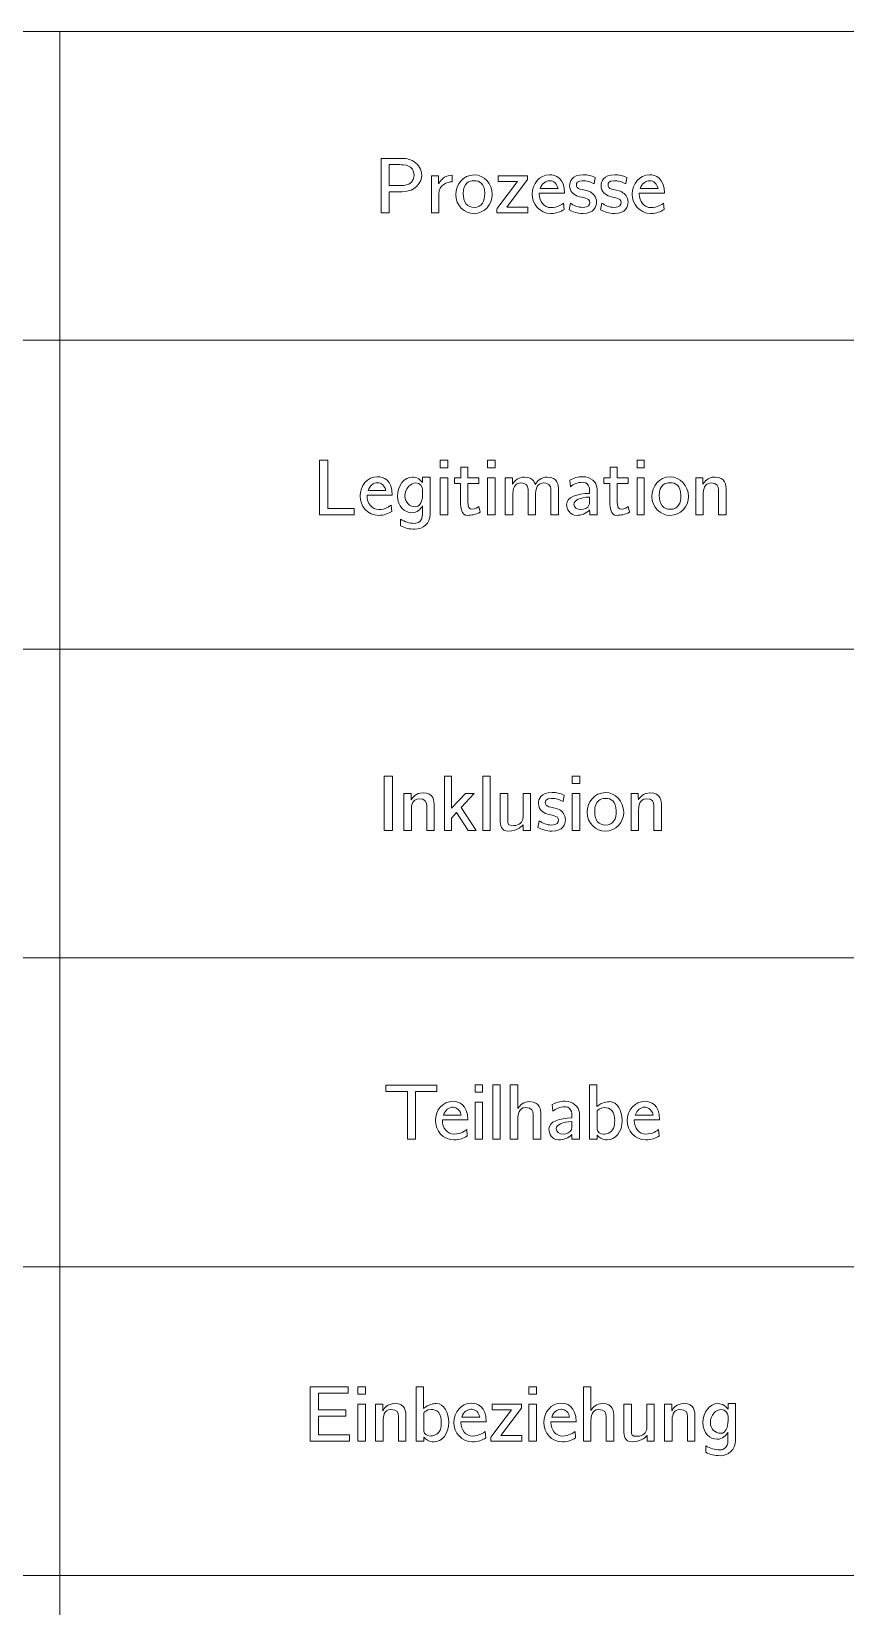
# Model space of a CAD drawing. Header units: inches. Extents: x 0 to 450, y -250 to 0.
# Drawn here: x 222.7 to 288.6, y -127.5 to 0 of the extents above; entities that cross this region are included whole.
import ezdxf

# ---------------------------------------------------------------- set-up
doc = ezdxf.new("R2010")
doc.units = ezdxf.units.IN
doc.header["$MEASUREMENT"] = 0
doc.layers.add('Ebene 1', color=7, linetype='Continuous')
doc.layers.add('Raster', color=7, linetype='Continuous')

msp = doc.modelspace()

# ---------------------------------------------------------------- linework, layer by layer
at = {"layer": 'Ebene 1', "color": 250, "lineweight": 18}
for points in [[(246.04, -34.71), (246.71, -34.71), (246.71, -38.61), (248.85, -38.61), (248.85, -39.12), (246.04, -39.12), (246.04, -34.71)], [(255.82, -34.71), (256.42, -34.71), (256.42, -35.31), (255.82, -35.31), (255.82, -34.71)], [(259.65, -34.71), (260.25, -34.71), (260.25, -35.31), (259.65, -35.31), (259.65, -34.71)], [(271.75, -34.71), (272.34, -34.71), (272.34, -35.31), (271.75, -35.31), (271.75, -34.71)], [(255.82, -36.13), (256.42, -36.13), (256.42, -39.12), (255.82, -39.12), (255.82, -36.13)], [(259.65, -36.13), (260.25, -36.13), (260.25, -39.12), (259.65, -39.12), (259.65, -36.13)], [(271.75, -36.13), (272.34, -36.13), (272.34, -39.12), (271.75, -39.12), (271.75, -36.13)], [(251.27, -60.27), (251.94, -60.27), (251.94, -64.68), (251.27, -64.68), (251.27, -60.27)], [(256.17, -60.27), (256.73, -60.27), (256.73, -62.88), (257.85, -61.68), (258.57, -61.68), (257.52, -62.83), (258.72, -64.68), (258.07, -64.68), (257.13, -63.23), (256.72, -63.67), (256.72, -64.68), (256.17, -64.68), (256.17, -60.27)], [(259.25, -60.27), (259.85, -60.27), (259.85, -64.68), (259.25, -64.68), (259.25, -60.27)], [(266.51, -60.27), (267.11, -60.27), (267.11, -60.87), (266.51, -60.87), (266.51, -60.27)], [(266.51, -61.68), (267.11, -61.68), (267.11, -64.68), (266.51, -64.68), (266.51, -61.68)], [(251.42, -85.3), (255.54, -85.3), (255.54, -85.8), (253.82, -85.8), (253.82, -89.68), (253.15, -89.68), (253.15, -85.8), (251.42, -85.8), (251.42, -85.3)], [(258.64, -85.27), (259.24, -85.27), (259.24, -85.87), (258.64, -85.87), (258.64, -85.27)], [(260.07, -85.27), (260.67, -85.27), (260.67, -89.68), (260.07, -89.68), (260.07, -85.27)], [(258.64, -86.68), (259.24, -86.68), (259.24, -89.68), (258.64, -89.68), (258.64, -86.68)], [(245.28, -109.73), (248.36, -109.73), (248.36, -110.23), (245.95, -110.23), (245.95, -111.58), (248.18, -111.58), (248.18, -112.09), (245.95, -112.09), (245.95, -113.59), (248.46, -113.59), (248.46, -114.12), (245.28, -114.12), (245.28, -109.73)], [(249.15, -109.71), (249.75, -109.71), (249.75, -110.31), (249.15, -110.31), (249.15, -109.71)], [(263, -109.71), (263.6, -109.71), (263.6, -110.31), (263, -110.31), (263, -109.71)], [(249.15, -111.13), (249.75, -111.13), (249.75, -114.12), (249.15, -114.12), (249.15, -111.13)], [(263, -111.13), (263.6, -111.13), (263.6, -114.12), (263, -114.12), (263, -111.13)]]:
    msp.add_lwpolyline(points, dxfattribs=at)
for points, knots in [([(253.67, -10.53), (253.32, -10.31), (252.99, -10.27), (252.63, -10.27), (252.63, -10.27), (251.03, -10.27), (251.03, -10.27), (251.03, -10.27), (251.03, -14.68), (251.03, -14.68), (251.03, -14.68), (251.69, -14.68), (251.69, -14.68), (251.69, -14.68), (251.69, -12.97), (251.69, -12.97), (251.69, -12.97), (252.7, -12.97), (252.7, -12.97), (253.87, -12.97), (254.32, -12.15), (254.32, -11.62), (254.32, -11.19), (254.06, -10.78), (253.67, -10.53)], [0, 0, 0, 0, 1, 1, 1, 2, 2, 2, 3, 3, 3, 4, 4, 4, 5, 5, 5, 6, 6, 6, 7, 7, 7, 8, 8, 8, 8]), ([(253.27, -12.35), (253.02, -12.47), (252.74, -12.48), (252.47, -12.48), (252.47, -12.48), (251.67, -12.48), (251.67, -12.48), (251.67, -12.48), (251.67, -11.01), (251.67, -11.01), (251.67, -11.01), (251.68, -10.78), (251.68, -10.78), (251.68, -10.78), (252.52, -10.78), (252.52, -10.78), (252.87, -10.78), (253.69, -10.79), (253.69, -11.63), (253.69, -11.8), (253.64, -12.17), (253.27, -12.35)], [0, 0, 0, 0, 1, 1, 1, 2, 2, 2, 3, 3, 3, 4, 4, 4, 5, 5, 5, 6, 6, 6, 7, 7, 7, 7]), ([(255.1, -11.68), (255.1, -11.68), (255.67, -11.68), (255.67, -11.68), (255.67, -11.68), (255.67, -12.33), (255.67, -12.33), (255.79, -12.12), (256.11, -11.65), (256.79, -11.63), (256.79, -11.63), (256.79, -12.17), (256.79, -12.17), (256.4, -12.18), (255.7, -12.37), (255.7, -13.18), (255.7, -13.18), (255.7, -14.68), (255.7, -14.68), (255.7, -14.68), (255.1, -14.68), (255.1, -14.68), (255.1, -14.68), (255.1, -11.68), (255.1, -11.68)], [0, 0, 0, 0, 1, 1, 1, 2, 2, 2, 3, 3, 3, 4, 4, 4, 5, 5, 5, 6, 6, 6, 7, 7, 7, 8, 8, 8, 8]), ([(258.55, -11.61), (257.65, -11.61), (257.07, -12.41), (257.07, -13.19), (257.07, -14.1), (257.78, -14.73), (258.55, -14.73), (259.4, -14.73), (260.03, -14.02), (260.03, -13.2), (260.03, -12.31), (259.36, -11.61), (258.55, -11.61)], [0, 0, 0, 0, 1, 1, 1, 2, 2, 2, 3, 3, 3, 4, 4, 4, 4]), ([(259.42, -13.12), (259.42, -13.72), (259.24, -14.24), (258.55, -14.24), (258.31, -14.24), (258.07, -14.15), (257.92, -13.97), (257.71, -13.74), (257.68, -13.39), (257.68, -13.13), (257.68, -12.24), (258.18, -12.08), (258.55, -12.08), (259, -12.08), (259.41, -12.31), (259.42, -13.09), (259.42, -13.09), (259.42, -13.12), (259.42, -13.12)], [0, 0, 0, 0, 1, 1, 1, 2, 2, 2, 3, 3, 3, 4, 4, 4, 5, 5, 5, 6, 6, 6, 6]), ([(260.4, -14.44), (260.4, -14.34), (260.43, -14.33), (260.56, -14.14), (260.56, -14.14), (262.07, -12.15), (262.07, -12.15), (262.07, -12.15), (260.5, -12.15), (260.5, -12.15), (260.5, -12.15), (260.5, -11.68), (260.5, -11.68), (260.5, -11.68), (262.88, -11.68), (262.88, -11.68), (262.88, -11.68), (262.88, -11.99), (262.88, -11.99), (262.88, -11.99), (261.22, -14.21), (261.22, -14.21), (261.22, -14.21), (262.91, -14.21), (262.91, -14.21), (262.91, -14.21), (262.91, -14.68), (262.91, -14.68), (262.91, -14.68), (260.4, -14.68), (260.4, -14.68), (260.4, -14.68), (260.4, -14.44), (260.4, -14.44)], [0, 0, 0, 0, 1, 1, 1, 2, 2, 2, 3, 3, 3, 4, 4, 4, 5, 5, 5, 6, 6, 6, 7, 7, 7, 8, 8, 8, 9, 9, 9, 10, 10, 10, 11, 11, 11, 11]), ([(264.77, -14.26), (264.23, -14.26), (263.83, -13.76), (263.83, -13.16), (263.83, -13.16), (263.83, -13.09), (263.83, -13.09), (263.83, -13.09), (265.88, -13.09), (265.88, -13.09), (265.88, -11.86), (265.15, -11.6), (264.67, -11.6), (263.85, -11.6), (263.26, -12.34), (263.26, -13.16), (263.26, -13.98), (263.86, -14.73), (264.77, -14.73), (265.21, -14.73), (265.55, -14.59), (265.84, -14.41), (265.84, -14.41), (265.8, -13.89), (265.8, -13.89), (265.66, -14), (265.3, -14.26), (264.77, -14.26)], [0, 0, 0, 0, 1, 1, 1, 2, 2, 2, 3, 3, 3, 4, 4, 4, 5, 5, 5, 6, 6, 6, 7, 7, 7, 8, 8, 8, 9, 9, 9, 9]), ([(264.67, -12.08), (264.81, -12.08), (265.21, -12.12), (265.36, -12.72), (265.36, -12.72), (263.91, -12.72), (263.91, -12.72), (264.04, -12.31), (264.36, -12.08), (264.67, -12.08)], [0, 0, 0, 0, 1, 1, 1, 2, 2, 2, 3, 3, 3, 3]), ([(266.35, -13.89), (266.62, -14.07), (266.92, -14.24), (267.38, -14.24), (267.82, -14.24), (267.92, -14.01), (267.92, -13.85), (267.92, -13.43), (267.29, -13.46), (266.96, -13.34), (266.66, -13.24), (266.29, -12.97), (266.29, -12.5), (266.29, -12.15), (266.46, -11.6), (267.39, -11.6), (267.77, -11.6), (268.01, -11.66), (268.37, -11.82), (268.37, -11.82), (268.28, -12.34), (268.28, -12.34), (267.95, -12.16), (267.71, -12.08), (267.32, -12.08), (266.93, -12.08), (266.84, -12.29), (266.84, -12.43), (266.84, -12.56), (266.94, -12.69), (267.12, -12.76), (267.33, -12.83), (267.67, -12.83), (267.97, -12.99), (268.21, -13.13), (268.47, -13.39), (268.47, -13.8), (268.47, -14.17), (268.28, -14.73), (267.38, -14.73), (266.91, -14.73), (266.54, -14.59), (266.25, -14.43), (266.25, -14.43), (266.35, -13.89), (266.35, -13.89)], [0, 0, 0, 0, 1, 1, 1, 2, 2, 2, 3, 3, 3, 4, 4, 4, 5, 5, 5, 6, 6, 6, 7, 7, 7, 8, 8, 8, 9, 9, 9, 10, 10, 10, 11, 11, 11, 12, 12, 12, 13, 13, 13, 14, 14, 14, 15, 15, 15, 15]), ([(268.9, -13.89), (269.17, -14.07), (269.47, -14.24), (269.93, -14.24), (270.37, -14.24), (270.47, -14.01), (270.47, -13.85), (270.47, -13.43), (269.84, -13.46), (269.52, -13.34), (269.21, -13.24), (268.84, -12.97), (268.84, -12.5), (268.84, -12.15), (269.01, -11.6), (269.94, -11.6), (270.32, -11.6), (270.56, -11.66), (270.93, -11.82), (270.93, -11.82), (270.83, -12.34), (270.83, -12.34), (270.51, -12.16), (270.26, -12.08), (269.87, -12.08), (269.48, -12.08), (269.4, -12.29), (269.4, -12.43), (269.4, -12.56), (269.5, -12.69), (269.68, -12.76), (269.88, -12.83), (270.22, -12.83), (270.52, -12.99), (270.76, -13.13), (271.02, -13.39), (271.02, -13.8), (271.02, -14.17), (270.83, -14.73), (269.94, -14.73), (269.47, -14.73), (269.09, -14.59), (268.8, -14.43), (268.8, -14.43), (268.9, -13.89), (268.9, -13.89)], [0, 0, 0, 0, 1, 1, 1, 2, 2, 2, 3, 3, 3, 4, 4, 4, 5, 5, 5, 6, 6, 6, 7, 7, 7, 8, 8, 8, 9, 9, 9, 10, 10, 10, 11, 11, 11, 12, 12, 12, 13, 13, 13, 14, 14, 14, 15, 15, 15, 15]), ([(272.87, -14.26), (272.33, -14.26), (271.93, -13.76), (271.93, -13.16), (271.93, -13.16), (271.93, -13.09), (271.93, -13.09), (271.93, -13.09), (273.97, -13.09), (273.97, -13.09), (273.97, -11.86), (273.25, -11.6), (272.77, -11.6), (271.95, -11.6), (271.36, -12.34), (271.36, -13.16), (271.36, -13.98), (271.96, -14.73), (272.87, -14.73), (273.3, -14.73), (273.65, -14.59), (273.94, -14.41), (273.94, -14.41), (273.89, -13.89), (273.89, -13.89), (273.75, -14), (273.4, -14.26), (272.87, -14.26)], [0, 0, 0, 0, 1, 1, 1, 2, 2, 2, 3, 3, 3, 4, 4, 4, 5, 5, 5, 6, 6, 6, 7, 7, 7, 8, 8, 8, 9, 9, 9, 9]), ([(272.76, -12.08), (272.9, -12.08), (273.3, -12.12), (273.45, -12.72), (273.45, -12.72), (272.01, -12.72), (272.01, -12.72), (272.14, -12.31), (272.46, -12.08), (272.76, -12.08)], [0, 0, 0, 0, 1, 1, 1, 2, 2, 2, 3, 3, 3, 3]), ([(256.96, -36.13), (256.96, -36.13), (257.48, -36.13), (257.48, -36.13), (257.48, -36.13), (257.48, -35.27), (257.48, -35.27), (257.48, -35.27), (258.05, -35.27), (258.05, -35.27), (258.05, -35.27), (258.05, -36.13), (258.05, -36.13), (258.05, -36.13), (258.94, -36.13), (258.94, -36.13), (258.94, -36.13), (258.94, -36.6), (258.94, -36.6), (258.94, -36.6), (258.05, -36.6), (258.05, -36.6), (258.05, -36.6), (258.05, -38.06), (258.05, -38.06), (258.05, -38.52), (258.18, -38.68), (258.38, -38.68), (258.68, -38.68), (258.87, -38.49), (258.93, -38.46), (258.93, -38.46), (259.05, -38.91), (259.05, -38.91), (258.69, -39.11), (258.33, -39.17), (258.02, -39.17), (257.52, -39.17), (257.46, -38.54), (257.46, -38.13), (257.46, -38.13), (257.46, -36.6), (257.46, -36.6), (257.46, -36.6), (256.96, -36.6), (256.96, -36.6), (256.96, -36.6), (256.96, -36.13), (256.96, -36.13)], [0, 0, 0, 0, 1, 1, 1, 2, 2, 2, 3, 3, 3, 4, 4, 4, 5, 5, 5, 6, 6, 6, 7, 7, 7, 8, 8, 8, 9, 9, 9, 10, 10, 10, 11, 11, 11, 12, 12, 12, 13, 13, 13, 14, 14, 14, 15, 15, 15, 16, 16, 16, 16]), ([(269.05, -36.13), (269.05, -36.13), (269.57, -36.13), (269.57, -36.13), (269.57, -36.13), (269.57, -35.27), (269.57, -35.27), (269.57, -35.27), (270.14, -35.27), (270.14, -35.27), (270.14, -35.27), (270.14, -36.13), (270.14, -36.13), (270.14, -36.13), (271.03, -36.13), (271.03, -36.13), (271.03, -36.13), (271.03, -36.6), (271.03, -36.6), (271.03, -36.6), (270.14, -36.6), (270.14, -36.6), (270.14, -36.6), (270.14, -38.06), (270.14, -38.06), (270.14, -38.52), (270.27, -38.68), (270.47, -38.68), (270.77, -38.68), (270.96, -38.49), (271.02, -38.46), (271.02, -38.46), (271.14, -38.91), (271.14, -38.91), (270.78, -39.11), (270.42, -39.17), (270.11, -39.17), (269.61, -39.17), (269.55, -38.54), (269.55, -38.13), (269.55, -38.13), (269.55, -36.6), (269.55, -36.6), (269.55, -36.6), (269.05, -36.6), (269.05, -36.6), (269.05, -36.6), (269.05, -36.13), (269.05, -36.13)], [0, 0, 0, 0, 1, 1, 1, 2, 2, 2, 3, 3, 3, 4, 4, 4, 5, 5, 5, 6, 6, 6, 7, 7, 7, 8, 8, 8, 9, 9, 9, 10, 10, 10, 11, 11, 11, 12, 12, 12, 13, 13, 13, 14, 14, 14, 15, 15, 15, 16, 16, 16, 16]), ([(250.83, -38.7), (250.29, -38.7), (249.89, -38.2), (249.89, -37.6), (249.89, -37.6), (249.89, -37.54), (249.89, -37.54), (249.89, -37.54), (251.93, -37.54), (251.93, -37.54), (251.93, -36.3), (251.21, -36.04), (250.73, -36.04), (249.91, -36.04), (249.32, -36.79), (249.32, -37.6), (249.32, -38.42), (249.92, -39.17), (250.83, -39.17), (251.26, -39.17), (251.61, -39.03), (251.9, -38.85), (251.9, -38.85), (251.85, -38.34), (251.85, -38.34), (251.71, -38.44), (251.36, -38.7), (250.83, -38.7)], [0, 0, 0, 0, 1, 1, 1, 2, 2, 2, 3, 3, 3, 4, 4, 4, 5, 5, 5, 6, 6, 6, 7, 7, 7, 8, 8, 8, 9, 9, 9, 9]), ([(250.72, -36.53), (250.86, -36.53), (251.26, -36.56), (251.41, -37.16), (251.41, -37.16), (249.97, -37.16), (249.97, -37.16), (250.1, -36.75), (250.42, -36.53), (250.72, -36.53)], [0, 0, 0, 0, 1, 1, 1, 2, 2, 2, 3, 3, 3, 3]), ([(254.39, -36.07), (254.39, -36.07), (254.39, -36.52), (254.39, -36.52), (254.23, -36.32), (253.97, -36.07), (253.57, -36.07), (252.92, -36.07), (252.35, -36.75), (252.35, -37.61), (252.35, -38.44), (252.93, -38.96), (253.5, -38.96), (253.95, -38.96), (254.23, -38.65), (254.37, -38.4), (254.37, -38.4), (254.38, -38.61), (254.38, -38.61), (254.38, -38.61), (254.38, -39.06), (254.38, -39.06), (254.38, -39.67), (254, -39.82), (253.75, -39.82), (253.26, -39.82), (252.96, -39.69), (252.59, -39.49), (252.59, -39.49), (252.59, -40.01), (252.59, -40.01), (252.97, -40.2), (253.28, -40.29), (253.76, -40.29), (254.42, -40.29), (254.99, -39.83), (254.99, -39.07), (254.99, -39.07), (254.99, -36.07), (254.99, -36.07), (254.99, -36.07), (254.39, -36.07), (254.39, -36.07)], [0, 0, 0, 0, 1, 1, 1, 2, 2, 2, 3, 3, 3, 4, 4, 4, 5, 5, 5, 6, 6, 6, 7, 7, 7, 8, 8, 8, 9, 9, 9, 10, 10, 10, 11, 11, 11, 12, 12, 12, 13, 13, 13, 14, 14, 14, 14]), ([(254.39, -37.54), (254.39, -37.54), (254.38, -37.54), (254.38, -37.54), (254.37, -37.95), (254.24, -38.48), (253.78, -38.48), (253.36, -38.48), (252.96, -38.13), (252.96, -37.61), (252.96, -36.98), (253.42, -36.55), (253.85, -36.55), (254.19, -36.55), (254.39, -36.86), (254.39, -37.08), (254.39, -37.08), (254.39, -37.54), (254.39, -37.54)], [0, 0, 0, 0, 1, 1, 1, 2, 2, 2, 3, 3, 3, 4, 4, 4, 5, 5, 5, 6, 6, 6, 6]), ([(261.08, -36.13), (261.08, -36.13), (261.66, -36.13), (261.66, -36.13), (261.66, -36.13), (261.66, -36.43), (261.66, -36.43), (261.66, -36.43), (261.67, -36.65), (261.67, -36.65), (261.84, -36.35), (262.15, -36.07), (262.63, -36.07), (263.45, -36.07), (263.48, -36.67), (263.5, -36.67), (263.67, -36.37), (263.98, -36.07), (264.48, -36.07), (265.36, -36.07), (265.39, -36.72), (265.39, -37.12), (265.39, -37.12), (265.39, -39.12), (265.39, -39.12), (265.39, -39.12), (264.78, -39.12), (264.78, -39.12), (264.78, -39.12), (264.78, -37.15), (264.78, -37.15), (264.77, -36.93), (264.77, -36.55), (264.15, -36.55), (263.91, -36.55), (263.54, -36.72), (263.54, -37.41), (263.54, -37.41), (263.54, -39.12), (263.54, -39.12), (263.54, -39.12), (262.93, -39.12), (262.93, -39.12), (262.93, -39.12), (262.93, -37.15), (262.93, -37.15), (262.92, -36.93), (262.93, -36.55), (262.3, -36.55), (262.06, -36.55), (261.69, -36.72), (261.69, -37.41), (261.69, -37.41), (261.69, -39.12), (261.69, -39.12), (261.69, -39.12), (261.08, -39.12), (261.08, -39.12), (261.08, -39.12), (261.08, -36.13), (261.08, -36.13)], [0, 0, 0, 0, 1, 1, 1, 2, 2, 2, 3, 3, 3, 4, 4, 4, 5, 5, 5, 6, 6, 6, 7, 7, 7, 8, 8, 8, 9, 9, 9, 10, 10, 10, 11, 11, 11, 12, 12, 12, 13, 13, 13, 14, 14, 14, 15, 15, 15, 16, 16, 16, 17, 17, 17, 18, 18, 18, 19, 19, 19, 20, 20, 20, 20]), ([(268.51, -36.99), (268.47, -36.46), (267.99, -36.04), (267.37, -36.04), (266.93, -36.04), (266.63, -36.14), (266.31, -36.32), (266.31, -36.32), (266.35, -36.85), (266.35, -36.85), (266.63, -36.65), (266.89, -36.49), (267.36, -36.49), (267.45, -36.49), (267.69, -36.5), (267.83, -36.79), (267.9, -36.92), (267.9, -37.01), (267.9, -37.17), (267.9, -37.17), (267.9, -37.39), (267.9, -37.39), (266.89, -37.42), (266.05, -37.68), (266.05, -38.28), (266.05, -38.65), (266.3, -39.17), (266.84, -39.17), (267.22, -39.17), (267.66, -39.03), (267.91, -38.72), (267.91, -38.72), (267.92, -38.89), (267.92, -38.89), (267.92, -38.89), (267.92, -39.12), (267.92, -39.12), (267.92, -39.12), (268.51, -39.12), (268.51, -39.12), (268.51, -39.12), (268.51, -37.2), (268.51, -37.2), (268.51, -37.2), (268.51, -36.99), (268.51, -36.99)], [0, 0, 0, 0, 1, 1, 1, 2, 2, 2, 3, 3, 3, 4, 4, 4, 5, 5, 5, 6, 6, 6, 7, 7, 7, 8, 8, 8, 9, 9, 9, 10, 10, 10, 11, 11, 11, 12, 12, 12, 13, 13, 13, 14, 14, 14, 15, 15, 15, 15]), ([(274.43, -36.05), (273.52, -36.05), (272.95, -36.85), (272.95, -37.63), (272.95, -38.54), (273.66, -39.17), (274.43, -39.17), (275.27, -39.17), (275.91, -38.46), (275.91, -37.64), (275.91, -36.75), (275.23, -36.05), (274.43, -36.05)], [0, 0, 0, 0, 1, 1, 1, 2, 2, 2, 3, 3, 3, 4, 4, 4, 4]), ([(275.3, -37.56), (275.3, -38.16), (275.11, -38.68), (274.43, -38.68), (274.18, -38.68), (273.95, -38.6), (273.79, -38.41), (273.58, -38.18), (273.55, -37.83), (273.55, -37.57), (273.55, -36.68), (274.05, -36.53), (274.43, -36.53), (274.88, -36.53), (275.29, -36.75), (275.3, -37.53), (275.3, -37.53), (275.3, -37.56), (275.3, -37.56)], [0, 0, 0, 0, 1, 1, 1, 2, 2, 2, 3, 3, 3, 4, 4, 4, 5, 5, 5, 6, 6, 6, 6]), ([(276.5, -36.13), (276.5, -36.13), (277.09, -36.13), (277.09, -36.13), (277.09, -36.13), (277.09, -36.43), (277.09, -36.43), (277.09, -36.43), (277.09, -36.65), (277.09, -36.65), (277.19, -36.47), (277.47, -36.07), (278.05, -36.07), (278.94, -36.07), (278.96, -36.75), (278.96, -37.12), (278.96, -37.12), (278.96, -39.12), (278.96, -39.12), (278.96, -39.12), (278.35, -39.12), (278.35, -39.12), (278.35, -39.12), (278.35, -37.11), (278.35, -37.11), (278.35, -36.82), (278.25, -36.55), (277.73, -36.55), (277.16, -36.55), (277.11, -37.19), (277.11, -37.41), (277.11, -37.41), (277.11, -39.12), (277.11, -39.12), (277.11, -39.12), (276.5, -39.12), (276.5, -39.12), (276.5, -39.12), (276.5, -36.13), (276.5, -36.13)], [0, 0, 0, 0, 1, 1, 1, 2, 2, 2, 3, 3, 3, 4, 4, 4, 5, 5, 5, 6, 6, 6, 7, 7, 7, 8, 8, 8, 9, 9, 9, 10, 10, 10, 11, 11, 11, 12, 12, 12, 13, 13, 13, 13]), ([(267.9, -38.09), (267.9, -38.18), (267.9, -38.27), (267.86, -38.35), (267.76, -38.57), (267.47, -38.7), (267.2, -38.7), (266.89, -38.7), (266.64, -38.52), (266.64, -38.27), (266.64, -37.92), (267.14, -37.72), (267.9, -37.69), (267.9, -37.69), (267.9, -38.09), (267.9, -38.09)], [0, 0, 0, 0, 1, 1, 1, 2, 2, 2, 3, 3, 3, 4, 4, 4, 5, 5, 5, 5]), ([(252.87, -61.68), (252.87, -61.68), (253.45, -61.68), (253.45, -61.68), (253.45, -61.68), (253.45, -61.99), (253.45, -61.99), (253.45, -61.99), (253.46, -62.2), (253.46, -62.2), (253.55, -62.03), (253.84, -61.63), (254.42, -61.63), (255.31, -61.63), (255.32, -62.31), (255.32, -62.68), (255.32, -62.68), (255.32, -64.68), (255.32, -64.68), (255.32, -64.68), (254.72, -64.68), (254.72, -64.68), (254.72, -64.68), (254.72, -62.67), (254.72, -62.67), (254.72, -62.38), (254.62, -62.11), (254.1, -62.11), (253.53, -62.11), (253.48, -62.74), (253.48, -62.97), (253.48, -62.97), (253.48, -64.68), (253.48, -64.68), (253.48, -64.68), (252.87, -64.68), (252.87, -64.68), (252.87, -64.68), (252.87, -61.68), (252.87, -61.68)], [0, 0, 0, 0, 1, 1, 1, 2, 2, 2, 3, 3, 3, 4, 4, 4, 5, 5, 5, 6, 6, 6, 7, 7, 7, 8, 8, 8, 9, 9, 9, 10, 10, 10, 11, 11, 11, 12, 12, 12, 13, 13, 13, 13]), ([(260.67, -61.68), (260.67, -61.68), (261.28, -61.68), (261.28, -61.68), (261.28, -61.68), (261.28, -63.81), (261.28, -63.81), (261.29, -64.19), (261.26, -64.28), (261.76, -64.28), (262.25, -64.28), (262.48, -63.97), (262.51, -63.69), (262.52, -63.63), (262.52, -63.56), (262.52, -63.49), (262.52, -63.49), (262.52, -61.68), (262.52, -61.68), (262.52, -61.68), (263.13, -61.68), (263.13, -61.68), (263.13, -61.68), (263.13, -64.68), (263.13, -64.68), (263.13, -64.68), (262.53, -64.68), (262.53, -64.68), (262.53, -64.68), (262.53, -64.21), (262.53, -64.21), (262.49, -64.26), (262.12, -64.73), (261.34, -64.73), (260.7, -64.73), (260.67, -64.22), (260.67, -63.85), (260.67, -63.85), (260.67, -61.68), (260.67, -61.68)], [0, 0, 0, 0, 1, 1, 1, 2, 2, 2, 3, 3, 3, 4, 4, 4, 5, 5, 5, 6, 6, 6, 7, 7, 7, 8, 8, 8, 9, 9, 9, 10, 10, 10, 11, 11, 11, 12, 12, 12, 13, 13, 13, 13]), ([(263.83, -63.89), (264.1, -64.07), (264.4, -64.24), (264.86, -64.24), (265.29, -64.24), (265.4, -64.01), (265.4, -63.85), (265.4, -63.43), (264.77, -63.46), (264.44, -63.34), (264.14, -63.24), (263.77, -62.97), (263.77, -62.5), (263.77, -62.15), (263.94, -61.6), (264.87, -61.6), (265.25, -61.6), (265.48, -61.66), (265.85, -61.82), (265.85, -61.82), (265.76, -62.34), (265.76, -62.34), (265.43, -62.16), (265.19, -62.08), (264.8, -62.08), (264.4, -62.08), (264.32, -62.29), (264.32, -62.43), (264.32, -62.56), (264.42, -62.69), (264.6, -62.76), (264.81, -62.83), (265.15, -62.83), (265.45, -62.99), (265.69, -63.13), (265.95, -63.39), (265.95, -63.8), (265.95, -64.17), (265.76, -64.73), (264.86, -64.73), (264.39, -64.73), (264.02, -64.59), (263.73, -64.43), (263.73, -64.43), (263.83, -63.89), (263.83, -63.89)], [0, 0, 0, 0, 1, 1, 1, 2, 2, 2, 3, 3, 3, 4, 4, 4, 5, 5, 5, 6, 6, 6, 7, 7, 7, 8, 8, 8, 9, 9, 9, 10, 10, 10, 11, 11, 11, 12, 12, 12, 13, 13, 13, 14, 14, 14, 15, 15, 15, 15]), ([(269.19, -61.61), (268.29, -61.61), (267.71, -62.41), (267.71, -63.19), (267.71, -64.1), (268.42, -64.73), (269.19, -64.73), (270.04, -64.73), (270.67, -64.02), (270.67, -63.2), (270.67, -62.31), (270, -61.61), (269.19, -61.61)], [0, 0, 0, 0, 1, 1, 1, 2, 2, 2, 3, 3, 3, 4, 4, 4, 4]), ([(270.06, -63.12), (270.06, -63.72), (269.88, -64.24), (269.19, -64.24), (268.95, -64.24), (268.72, -64.15), (268.56, -63.97), (268.35, -63.74), (268.32, -63.39), (268.32, -63.13), (268.32, -62.24), (268.82, -62.08), (269.19, -62.08), (269.64, -62.08), (270.06, -62.31), (270.06, -63.09), (270.06, -63.09), (270.06, -63.12), (270.06, -63.12)], [0, 0, 0, 0, 1, 1, 1, 2, 2, 2, 3, 3, 3, 4, 4, 4, 5, 5, 5, 6, 6, 6, 6]), ([(271.27, -61.68), (271.27, -61.68), (271.85, -61.68), (271.85, -61.68), (271.85, -61.68), (271.85, -61.99), (271.85, -61.99), (271.85, -61.99), (271.86, -62.2), (271.86, -62.2), (271.95, -62.03), (272.24, -61.63), (272.82, -61.63), (273.71, -61.63), (273.73, -62.31), (273.73, -62.68), (273.73, -62.68), (273.73, -64.68), (273.73, -64.68), (273.73, -64.68), (273.12, -64.68), (273.12, -64.68), (273.12, -64.68), (273.12, -62.67), (273.12, -62.67), (273.12, -62.38), (273.02, -62.11), (272.5, -62.11), (271.93, -62.11), (271.88, -62.74), (271.88, -62.97), (271.88, -62.97), (271.88, -64.68), (271.88, -64.68), (271.88, -64.68), (271.27, -64.68), (271.27, -64.68), (271.27, -64.68), (271.27, -61.68), (271.27, -61.68)], [0, 0, 0, 0, 1, 1, 1, 2, 2, 2, 3, 3, 3, 4, 4, 4, 5, 5, 5, 6, 6, 6, 7, 7, 7, 8, 8, 8, 9, 9, 9, 10, 10, 10, 11, 11, 11, 12, 12, 12, 13, 13, 13, 13]), ([(261.49, -85.27), (261.49, -85.27), (262.09, -85.27), (262.09, -85.27), (262.09, -85.27), (262.09, -86.92), (262.09, -86.92), (262.09, -86.92), (262.1, -87.19), (262.1, -87.19), (262.26, -86.91), (262.57, -86.63), (263.04, -86.63), (263.93, -86.63), (263.95, -87.3), (263.95, -87.68), (263.95, -87.68), (263.95, -89.68), (263.95, -89.68), (263.95, -89.68), (263.34, -89.68), (263.34, -89.68), (263.34, -89.68), (263.34, -87.67), (263.34, -87.67), (263.34, -87.38), (263.25, -87.11), (262.73, -87.11), (262.15, -87.11), (262.1, -87.74), (262.1, -87.97), (262.1, -87.97), (262.1, -89.68), (262.1, -89.68), (262.1, -89.68), (261.49, -89.68), (261.49, -89.68), (261.49, -89.68), (261.49, -85.27), (261.49, -85.27)], [0, 0, 0, 0, 1, 1, 1, 2, 2, 2, 3, 3, 3, 4, 4, 4, 5, 5, 5, 6, 6, 6, 7, 7, 7, 8, 8, 8, 9, 9, 9, 10, 10, 10, 11, 11, 11, 12, 12, 12, 13, 13, 13, 13]), ([(269.55, -86.63), (269.32, -86.63), (268.9, -86.68), (268.5, -87.03), (268.5, -87.03), (268.5, -85.27), (268.5, -85.27), (268.5, -85.27), (267.91, -85.27), (267.91, -85.27), (267.91, -85.27), (267.91, -89.68), (267.91, -89.68), (267.91, -89.68), (268.52, -89.68), (268.52, -89.68), (268.52, -89.68), (268.52, -89.35), (268.52, -89.35), (268.67, -89.5), (268.92, -89.73), (269.34, -89.73), (269.99, -89.73), (270.55, -89.08), (270.55, -88.16), (270.55, -87.38), (270.15, -86.63), (269.55, -86.63)], [0, 0, 0, 0, 1, 1, 1, 2, 2, 2, 3, 3, 3, 4, 4, 4, 5, 5, 5, 6, 6, 6, 7, 7, 7, 8, 8, 8, 9, 9, 9, 9]), ([(256.93, -89.26), (256.39, -89.26), (255.99, -88.76), (255.99, -88.16), (255.99, -88.16), (255.99, -88.09), (255.99, -88.09), (255.99, -88.09), (258.04, -88.09), (258.04, -88.09), (258.04, -86.86), (257.32, -86.6), (256.83, -86.6), (256.01, -86.6), (255.42, -87.34), (255.42, -88.16), (255.42, -88.98), (256.03, -89.73), (256.93, -89.73), (257.37, -89.73), (257.72, -89.59), (258, -89.41), (258, -89.41), (257.96, -88.89), (257.96, -88.89), (257.82, -89), (257.46, -89.26), (256.93, -89.26)], [0, 0, 0, 0, 1, 1, 1, 2, 2, 2, 3, 3, 3, 4, 4, 4, 5, 5, 5, 6, 6, 6, 7, 7, 7, 8, 8, 8, 9, 9, 9, 9]), ([(267.08, -87.55), (267.04, -87.02), (266.55, -86.6), (265.94, -86.6), (265.5, -86.6), (265.2, -86.7), (264.88, -86.87), (264.88, -86.87), (264.92, -87.41), (264.92, -87.41), (265.2, -87.2), (265.46, -87.05), (265.93, -87.05), (266.01, -87.05), (266.26, -87.06), (266.4, -87.34), (266.47, -87.48), (266.47, -87.57), (266.47, -87.73), (266.47, -87.73), (266.47, -87.95), (266.47, -87.95), (265.46, -87.98), (264.62, -88.24), (264.62, -88.84), (264.62, -89.21), (264.86, -89.73), (265.4, -89.73), (265.79, -89.73), (266.22, -89.59), (266.48, -89.28), (266.48, -89.28), (266.48, -89.45), (266.48, -89.45), (266.48, -89.45), (266.48, -89.68), (266.48, -89.68), (266.48, -89.68), (267.08, -89.68), (267.08, -89.68), (267.08, -89.68), (267.08, -87.76), (267.08, -87.76), (267.08, -87.76), (267.08, -87.55), (267.08, -87.55)], [0, 0, 0, 0, 1, 1, 1, 2, 2, 2, 3, 3, 3, 4, 4, 4, 5, 5, 5, 6, 6, 6, 7, 7, 7, 8, 8, 8, 9, 9, 9, 10, 10, 10, 11, 11, 11, 12, 12, 12, 13, 13, 13, 14, 14, 14, 15, 15, 15, 15]), ([(272.47, -89.26), (271.93, -89.26), (271.53, -88.76), (271.53, -88.16), (271.53, -88.16), (271.53, -88.09), (271.53, -88.09), (271.53, -88.09), (273.58, -88.09), (273.58, -88.09), (273.58, -86.86), (272.85, -86.6), (272.37, -86.6), (271.55, -86.6), (270.96, -87.34), (270.96, -88.16), (270.96, -88.98), (271.56, -89.73), (272.47, -89.73), (272.9, -89.73), (273.25, -89.59), (273.54, -89.41), (273.54, -89.41), (273.5, -88.89), (273.5, -88.89), (273.36, -89), (273, -89.26), (272.47, -89.26)], [0, 0, 0, 0, 1, 1, 1, 2, 2, 2, 3, 3, 3, 4, 4, 4, 5, 5, 5, 6, 6, 6, 7, 7, 7, 8, 8, 8, 9, 9, 9, 9]), ([(256.83, -87.08), (256.97, -87.08), (257.37, -87.12), (257.52, -87.72), (257.52, -87.72), (256.07, -87.72), (256.07, -87.72), (256.2, -87.31), (256.52, -87.08), (256.83, -87.08)], [0, 0, 0, 0, 1, 1, 1, 2, 2, 2, 3, 3, 3, 3]), ([(269.84, -88.78), (269.67, -89.19), (269.24, -89.26), (269.04, -89.26), (268.8, -89.26), (268.52, -89.09), (268.52, -88.86), (268.52, -88.86), (268.52, -87.38), (268.52, -87.38), (268.54, -87.36), (268.72, -87.11), (269.11, -87.11), (269.32, -87.11), (269.55, -87.17), (269.7, -87.34), (269.91, -87.56), (269.94, -87.87), (269.94, -88.16), (269.94, -88.37), (269.93, -88.58), (269.84, -88.78)], [0, 0, 0, 0, 1, 1, 1, 2, 2, 2, 3, 3, 3, 4, 4, 4, 5, 5, 5, 6, 6, 6, 7, 7, 7, 7]), ([(272.36, -87.08), (272.5, -87.08), (272.9, -87.12), (273.06, -87.72), (273.06, -87.72), (271.61, -87.72), (271.61, -87.72), (271.74, -87.31), (272.06, -87.08), (272.36, -87.08)], [0, 0, 0, 0, 1, 1, 1, 2, 2, 2, 3, 3, 3, 3]), ([(266.47, -88.65), (266.47, -88.74), (266.47, -88.82), (266.43, -88.91), (266.33, -89.13), (266.04, -89.26), (265.77, -89.26), (265.46, -89.26), (265.21, -89.08), (265.21, -88.82), (265.21, -88.48), (265.71, -88.28), (266.47, -88.25), (266.47, -88.25), (266.47, -88.65), (266.47, -88.65)], [0, 0, 0, 0, 1, 1, 1, 2, 2, 2, 3, 3, 3, 4, 4, 4, 5, 5, 5, 5]), ([(255.51, -111.07), (255.28, -111.07), (254.86, -111.13), (254.46, -111.47), (254.46, -111.47), (254.46, -109.71), (254.46, -109.71), (254.46, -109.71), (253.87, -109.71), (253.87, -109.71), (253.87, -109.71), (253.87, -114.12), (253.87, -114.12), (253.87, -114.12), (254.48, -114.12), (254.48, -114.12), (254.48, -114.12), (254.48, -113.79), (254.48, -113.79), (254.63, -113.95), (254.88, -114.17), (255.3, -114.17), (255.95, -114.17), (256.51, -113.52), (256.51, -112.6), (256.51, -111.82), (256.11, -111.07), (255.51, -111.07)], [0, 0, 0, 0, 1, 1, 1, 2, 2, 2, 3, 3, 3, 4, 4, 4, 5, 5, 5, 6, 6, 6, 7, 7, 7, 8, 8, 8, 9, 9, 9, 9]), ([(267.41, -109.71), (267.41, -109.71), (268.01, -109.71), (268.01, -109.71), (268.01, -109.71), (268.01, -111.36), (268.01, -111.36), (268.01, -111.36), (268.01, -111.63), (268.01, -111.63), (268.18, -111.35), (268.48, -111.07), (268.96, -111.07), (269.85, -111.07), (269.87, -111.74), (269.87, -112.12), (269.87, -112.12), (269.87, -114.12), (269.87, -114.12), (269.87, -114.12), (269.26, -114.12), (269.26, -114.12), (269.26, -114.12), (269.26, -112.11), (269.26, -112.11), (269.26, -111.82), (269.16, -111.55), (268.64, -111.55), (268.07, -111.55), (268.02, -112.19), (268.02, -112.41), (268.02, -112.41), (268.02, -114.12), (268.02, -114.12), (268.02, -114.12), (267.41, -114.12), (267.41, -114.12), (267.41, -114.12), (267.41, -109.71), (267.41, -109.71)], [0, 0, 0, 0, 1, 1, 1, 2, 2, 2, 3, 3, 3, 4, 4, 4, 5, 5, 5, 6, 6, 6, 7, 7, 7, 8, 8, 8, 9, 9, 9, 10, 10, 10, 11, 11, 11, 12, 12, 12, 13, 13, 13, 13]), ([(250.58, -111.13), (250.58, -111.13), (251.16, -111.13), (251.16, -111.13), (251.16, -111.13), (251.16, -111.43), (251.16, -111.43), (251.16, -111.43), (251.17, -111.65), (251.17, -111.65), (251.26, -111.47), (251.55, -111.07), (252.13, -111.07), (253.02, -111.07), (253.04, -111.75), (253.04, -112.12), (253.04, -112.12), (253.04, -114.12), (253.04, -114.12), (253.04, -114.12), (252.43, -114.12), (252.43, -114.12), (252.43, -114.12), (252.43, -112.11), (252.43, -112.11), (252.43, -111.82), (252.33, -111.55), (251.81, -111.55), (251.24, -111.55), (251.19, -112.19), (251.19, -112.41), (251.19, -112.41), (251.19, -114.12), (251.19, -114.12), (251.19, -114.12), (250.58, -114.12), (250.58, -114.12), (250.58, -114.12), (250.58, -111.13), (250.58, -111.13)], [0, 0, 0, 0, 1, 1, 1, 2, 2, 2, 3, 3, 3, 4, 4, 4, 5, 5, 5, 6, 6, 6, 7, 7, 7, 8, 8, 8, 9, 9, 9, 10, 10, 10, 11, 11, 11, 12, 12, 12, 13, 13, 13, 13]), ([(255.8, -113.22), (255.63, -113.63), (255.2, -113.7), (255, -113.7), (254.76, -113.7), (254.48, -113.53), (254.48, -113.3), (254.48, -113.3), (254.48, -111.82), (254.48, -111.82), (254.5, -111.8), (254.68, -111.55), (255.07, -111.55), (255.28, -111.55), (255.51, -111.61), (255.66, -111.78), (255.87, -112), (255.9, -112.31), (255.9, -112.6), (255.9, -112.81), (255.89, -113.02), (255.8, -113.22)], [0, 0, 0, 0, 1, 1, 1, 2, 2, 2, 3, 3, 3, 4, 4, 4, 5, 5, 5, 6, 6, 6, 7, 7, 7, 7]), ([(258.43, -113.7), (257.89, -113.7), (257.49, -113.2), (257.49, -112.6), (257.49, -112.6), (257.49, -112.54), (257.49, -112.54), (257.49, -112.54), (259.54, -112.54), (259.54, -112.54), (259.54, -111.3), (258.81, -111.04), (258.33, -111.04), (257.51, -111.04), (256.92, -111.79), (256.92, -112.6), (256.92, -113.42), (257.52, -114.17), (258.43, -114.17), (258.86, -114.17), (259.21, -114.03), (259.5, -113.85), (259.5, -113.85), (259.46, -113.34), (259.46, -113.34), (259.32, -113.44), (258.96, -113.7), (258.43, -113.7)], [0, 0, 0, 0, 1, 1, 1, 2, 2, 2, 3, 3, 3, 4, 4, 4, 5, 5, 5, 6, 6, 6, 7, 7, 7, 8, 8, 8, 9, 9, 9, 9]), ([(258.32, -111.53), (258.46, -111.53), (258.86, -111.56), (259.02, -112.16), (259.02, -112.16), (257.57, -112.16), (257.57, -112.16), (257.7, -111.75), (258.02, -111.53), (258.32, -111.53)], [0, 0, 0, 0, 1, 1, 1, 2, 2, 2, 3, 3, 3, 3]), ([(259.91, -113.88), (259.91, -113.78), (259.94, -113.77), (260.07, -113.58), (260.07, -113.58), (261.58, -111.59), (261.58, -111.59), (261.58, -111.59), (260.01, -111.59), (260.01, -111.59), (260.01, -111.59), (260.01, -111.13), (260.01, -111.13), (260.01, -111.13), (262.39, -111.13), (262.39, -111.13), (262.39, -111.13), (262.39, -111.44), (262.39, -111.44), (262.39, -111.44), (260.73, -113.65), (260.73, -113.65), (260.73, -113.65), (262.41, -113.65), (262.41, -113.65), (262.41, -113.65), (262.41, -114.12), (262.41, -114.12), (262.41, -114.12), (259.91, -114.12), (259.91, -114.12), (259.91, -114.12), (259.91, -113.88), (259.91, -113.88)], [0, 0, 0, 0, 1, 1, 1, 2, 2, 2, 3, 3, 3, 4, 4, 4, 5, 5, 5, 6, 6, 6, 7, 7, 7, 8, 8, 8, 9, 9, 9, 10, 10, 10, 11, 11, 11, 11]), ([(265.71, -113.7), (265.17, -113.7), (264.77, -113.2), (264.77, -112.6), (264.77, -112.6), (264.77, -112.54), (264.77, -112.54), (264.77, -112.54), (266.82, -112.54), (266.82, -112.54), (266.82, -111.3), (266.09, -111.04), (265.61, -111.04), (264.79, -111.04), (264.2, -111.79), (264.2, -112.6), (264.2, -113.42), (264.8, -114.17), (265.71, -114.17), (266.14, -114.17), (266.49, -114.03), (266.78, -113.85), (266.78, -113.85), (266.73, -113.34), (266.73, -113.34), (266.59, -113.44), (266.24, -113.7), (265.71, -113.7)], [0, 0, 0, 0, 1, 1, 1, 2, 2, 2, 3, 3, 3, 4, 4, 4, 5, 5, 5, 6, 6, 6, 7, 7, 7, 8, 8, 8, 9, 9, 9, 9]), ([(265.6, -111.53), (265.74, -111.53), (266.14, -111.56), (266.29, -112.16), (266.29, -112.16), (264.85, -112.16), (264.85, -112.16), (264.98, -111.75), (265.3, -111.53), (265.6, -111.53)], [0, 0, 0, 0, 1, 1, 1, 2, 2, 2, 3, 3, 3, 3]), ([(270.69, -111.13), (270.69, -111.13), (271.3, -111.13), (271.3, -111.13), (271.3, -111.13), (271.3, -113.25), (271.3, -113.25), (271.31, -113.63), (271.28, -113.72), (271.79, -113.72), (272.27, -113.72), (272.5, -113.41), (272.54, -113.13), (272.54, -113.07), (272.54, -113), (272.54, -112.94), (272.54, -112.94), (272.54, -111.13), (272.54, -111.13), (272.54, -111.13), (273.15, -111.13), (273.15, -111.13), (273.15, -111.13), (273.15, -114.12), (273.15, -114.12), (273.15, -114.12), (272.56, -114.12), (272.56, -114.12), (272.56, -114.12), (272.56, -113.65), (272.56, -113.65), (272.52, -113.7), (272.14, -114.17), (271.37, -114.17), (270.72, -114.17), (270.69, -113.66), (270.69, -113.29), (270.69, -113.29), (270.69, -111.13), (270.69, -111.13)], [0, 0, 0, 0, 1, 1, 1, 2, 2, 2, 3, 3, 3, 4, 4, 4, 5, 5, 5, 6, 6, 6, 7, 7, 7, 8, 8, 8, 9, 9, 9, 10, 10, 10, 11, 11, 11, 12, 12, 12, 13, 13, 13, 13]), ([(273.98, -111.13), (273.98, -111.13), (274.56, -111.13), (274.56, -111.13), (274.56, -111.13), (274.56, -111.43), (274.56, -111.43), (274.56, -111.43), (274.57, -111.65), (274.57, -111.65), (274.66, -111.47), (274.95, -111.07), (275.53, -111.07), (276.42, -111.07), (276.44, -111.75), (276.44, -112.12), (276.44, -112.12), (276.44, -114.12), (276.44, -114.12), (276.44, -114.12), (275.83, -114.12), (275.83, -114.12), (275.83, -114.12), (275.83, -112.11), (275.83, -112.11), (275.83, -111.82), (275.73, -111.55), (275.21, -111.55), (274.64, -111.55), (274.59, -112.19), (274.59, -112.41), (274.59, -112.41), (274.59, -114.12), (274.59, -114.12), (274.59, -114.12), (273.98, -114.12), (273.98, -114.12), (273.98, -114.12), (273.98, -111.13), (273.98, -111.13)], [0, 0, 0, 0, 1, 1, 1, 2, 2, 2, 3, 3, 3, 4, 4, 4, 5, 5, 5, 6, 6, 6, 7, 7, 7, 8, 8, 8, 9, 9, 9, 10, 10, 10, 11, 11, 11, 12, 12, 12, 13, 13, 13, 13]), ([(279.12, -111.07), (279.12, -111.07), (279.12, -111.52), (279.12, -111.52), (278.96, -111.32), (278.7, -111.07), (278.3, -111.07), (277.65, -111.07), (277.08, -111.75), (277.08, -112.61), (277.08, -113.44), (277.66, -113.96), (278.23, -113.96), (278.68, -113.96), (278.96, -113.65), (279.1, -113.4), (279.1, -113.4), (279.11, -113.61), (279.11, -113.61), (279.11, -113.61), (279.11, -114.06), (279.11, -114.06), (279.11, -114.67), (278.73, -114.82), (278.48, -114.82), (277.99, -114.82), (277.69, -114.69), (277.32, -114.49), (277.32, -114.49), (277.32, -115.01), (277.32, -115.01), (277.7, -115.2), (278.01, -115.29), (278.49, -115.29), (279.15, -115.29), (279.72, -114.83), (279.72, -114.07), (279.72, -114.07), (279.72, -111.07), (279.72, -111.07), (279.72, -111.07), (279.12, -111.07), (279.12, -111.07)], [0, 0, 0, 0, 1, 1, 1, 2, 2, 2, 3, 3, 3, 4, 4, 4, 5, 5, 5, 6, 6, 6, 7, 7, 7, 8, 8, 8, 9, 9, 9, 10, 10, 10, 11, 11, 11, 12, 12, 12, 13, 13, 13, 14, 14, 14, 14]), ([(279.12, -112.54), (279.12, -112.54), (279.11, -112.54), (279.11, -112.54), (279.1, -112.95), (278.97, -113.48), (278.51, -113.48), (278.09, -113.48), (277.69, -113.13), (277.69, -112.61), (277.69, -111.98), (278.15, -111.55), (278.58, -111.55), (278.92, -111.55), (279.12, -111.86), (279.12, -112.08), (279.12, -112.08), (279.12, -112.54), (279.12, -112.54)], [0, 0, 0, 0, 1, 1, 1, 2, 2, 2, 3, 3, 3, 4, 4, 4, 5, 5, 5, 6, 6, 6, 6])]:
    msp.add_open_spline(points, degree=3, knots=knots, dxfattribs=at)
at = {"layer": 'Raster', "color": 250, "lineweight": 18}
for points in [[(0, 0), (450, 0)], [(225, 0), (225, -250)], [(0, -25), (450, -25)], [(0, -50), (450, -50)], [(0, -75), (450, -75)], [(0, -100), (450, -100)], [(0, -125), (450, -125)]]:
    msp.add_lwpolyline(points, dxfattribs=at)

doc.saveas('drawing.dxf')
